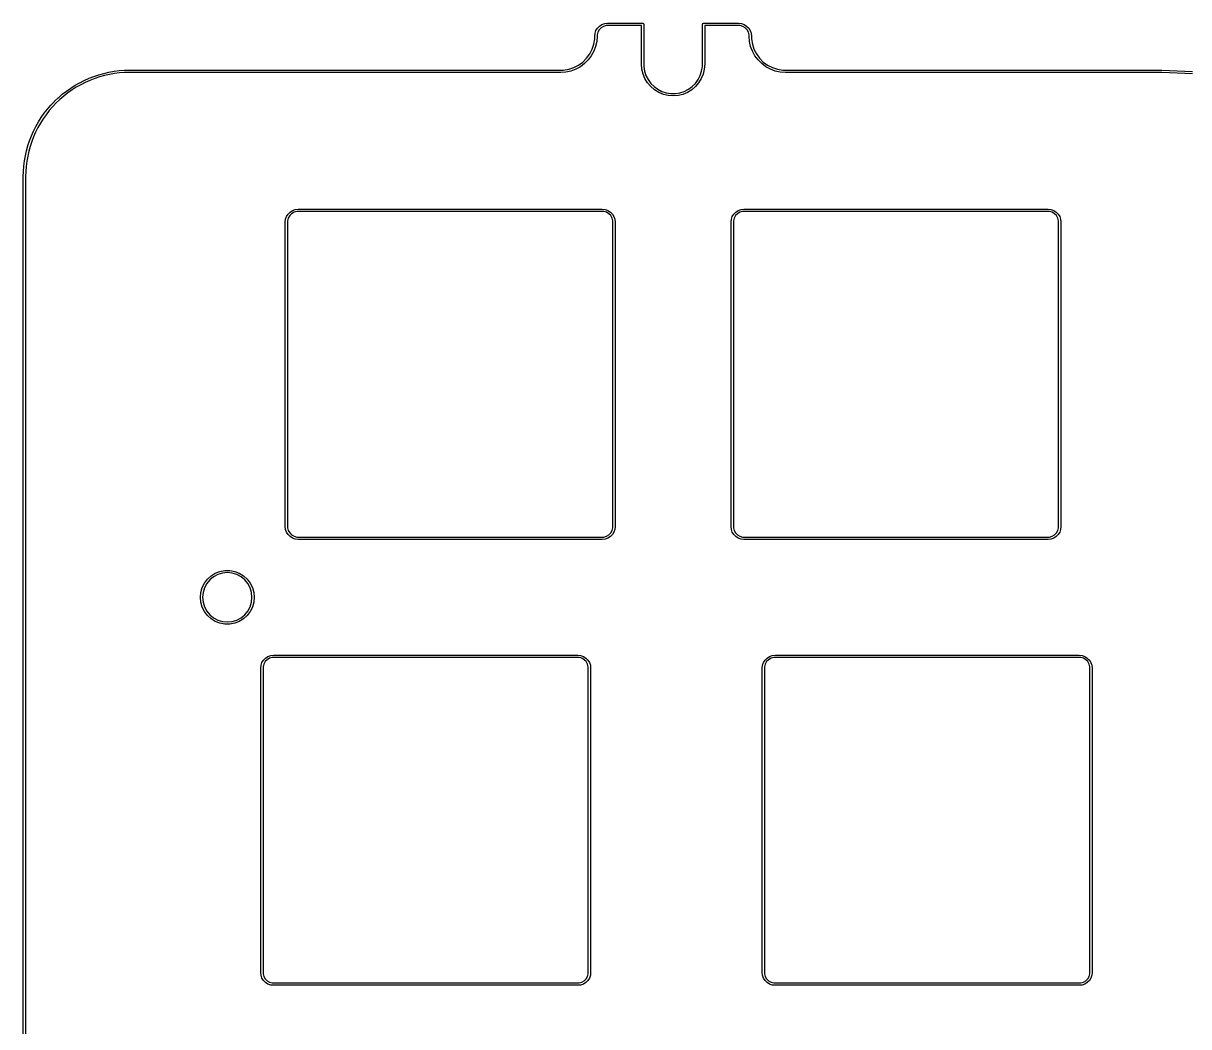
# Model space of a CAD drawing. Extents: x -2 to 284, y -95 to 1.
# Drawn here: x -1.53 to 48.27, y -41.65 to 1.2 of the extents above; entities that cross this region are included whole.
import ezdxf

# ---------------------------------------------------------------- set-up
doc = ezdxf.new("R2010")
doc.units = 0
doc.layers.add('BLACK', color=7, linetype='CONTINUOUS')

msp = doc.modelspace()

# ---------------------------------------------------------------- linework, layer by layer
at = {"layer": 'BLACK', "linetype": 'CONTINUOUS'}
for p, q in [((22.9408, 0.89302), (23.0063, 0.99731)), ((23.0063, 0.99731), (23.0934, 1.0844)), ((23.16, 1.01448), (23.0762, 0.9307)), ((23.0934, 1.0844), (23.1977, 1.14993)), ((23.2626, 1.07373), (23.16, 1.01448)), ((23.1977, 1.14993), (23.3139, 1.19061)), ((23.3771, 1.1044), (23.2626, 1.07373)), ((23.3139, 1.19061), (23.4363, 1.2044)), ((23.4362, 1.1044), (23.3771, 1.1044)), ((23.4363, 1.10438), (23.4362, 1.1044)), ((23.4363, 1.2044), (23.4363, 1.20438)), ((23.4363, 1.20438), (24.9363, 1.20437)), ((24.8863, 1.10437), (23.4363, 1.10438)), ((24.8863, -0.54563), (24.8863, 1.10437)), ((24.9363, 1.20437), (24.9717, 1.18973)), ((24.9717, 1.18973), (24.9863, 1.15437)), ((24.9863, 1.15437), (24.9863, -0.54563)), ((27.4863, 1.15437), (27.5009, 1.18973)), ((27.4863, -0.54563), (27.4863, 1.15437)), ((27.5009, 1.18973), (27.5363, 1.20437)), ((27.5363, 1.20437), (29.0366, 1.20437)), ((29.0366, 1.10437), (27.5863, 1.10437)), ((27.5863, 1.10437), (27.5863, -0.54563)), ((29.0366, 1.20437), (29.159, 1.19058)), ((29.0958, 1.10437), (29.0366, 1.10437)), ((29.2103, 1.07371), (29.0958, 1.10437)), ((29.159, 1.19058), (29.2752, 1.1499)), ((29.3129, 1.01446), (29.2103, 1.07371)), ((29.2752, 1.1499), (29.3795, 1.08438)), ((29.3967, 0.93068), (29.3129, 1.01446)), ((29.3795, 1.08438), (29.4666, 0.99729)), ((29.4666, 0.99729), (29.5321, 0.89301)), ((22.8506, 0.31484), (22.8863, 0.54026)), ((22.8863, 0.65438), (22.9001, 0.77676)), ((22.8863, 0.54026), (22.8863, 0.65438)), ((22.8863, 0.65438), (22.8863, 0.65438)), ((22.9001, 0.77676), (22.9408, 0.89302)), ((22.9863, 0.65437), (22.9705, 0.43379)), ((23.017, 0.82808), (22.9863, 0.71362)), ((22.9863, 0.71362), (22.9863, 0.65438)), ((22.9863, 0.65438), (22.9863, 0.65438)), ((22.9863, 0.65438), (22.9863, 0.65438)), ((22.9863, 0.65438), (22.9863, 0.65437)), ((23.0762, 0.9307), (23.017, 0.82808)), ((29.4559, 0.82807), (29.3967, 0.93068)), ((29.4866, 0.71362), (29.4559, 0.82807)), ((29.4866, 0.65438), (29.4866, 0.71362)), ((29.4866, 0.65437), (29.4866, 0.65438)), ((29.4866, 0.65438), (29.4866, 0.65438)), ((29.4866, 0.65438), (29.4866, 0.65438)), ((29.5024, 0.43378), (29.4866, 0.65437)), ((29.4866, 0.65437), (29.4866, 0.65437)), ((29.5321, 0.89301), (29.5728, 0.77676)), ((29.5728, 0.77676), (29.5866, 0.6545)), ((29.5866, 0.6545), (29.5866, 0.65438)), ((29.5866, 0.65438), (29.5866, 0.65438)), ((29.5866, 0.65438), (29.5866, 0.65437)), ((29.5866, 0.65437), (29.5866, 0.65437)), ((29.5866, 0.65437), (29.5866, 0.65429)), ((29.5866, 0.65429), (29.5866, 0.54026)), ((29.5866, 0.54026), (29.6223, 0.31483)), ((22.6764, -0.10558), (22.7801, 0.09778)), ((22.8462, 0.01049), (22.7402, -0.18361)), ((22.7801, 0.09778), (22.8506, 0.31484)), ((22.9235, 0.21769), (22.8462, 0.01049)), ((22.9705, 0.43379), (22.9235, 0.21769)), ((29.5494, 0.21769), (29.5024, 0.43378)), ((29.6267, 0.01048), (29.5494, 0.21769)), ((29.6223, 0.31483), (29.6928, 0.09777)), ((29.7326, -0.18362), (29.6267, 0.01048)), ((29.6928, 0.09777), (29.7964, -0.10559)), ((22.1963, -0.58576), (22.3809, -0.4516)), ((22.3809, -0.4516), (22.5423, -0.29022)), ((22.6077, -0.36064), (22.4513, -0.51702)), ((22.5423, -0.29022), (22.6764, -0.10558)), ((22.7402, -0.18361), (22.6077, -0.36064)), ((29.8652, -0.36066), (29.7326, -0.18362)), ((29.7964, -0.10559), (29.9306, -0.29024)), ((30.0216, -0.51704), (29.8652, -0.36066)), ((29.9306, -0.29024), (30.092, -0.45162)), ((30.092, -0.45162), (30.2766, -0.58578)), ((1.48582, -1.06167), (1.69434, -0.99267)), ((1.69434, -0.99267), (1.69565, -0.99277)), ((1.69565, -0.99277), (1.69668, -0.99196)), ((1.69668, -0.99196), (1.90856, -0.93316)), ((1.90856, -0.93316), (1.90986, -0.93332)), ((1.90986, -0.93332), (1.91093, -0.93257)), ((1.91093, -0.93257), (2.1258, -0.88412)), ((2.14661, -0.98194), (1.93412, -1.02985)), ((2.1258, -0.88412), (2.12709, -0.88434)), ((2.12709, -0.88434), (2.1282, -0.88364)), ((2.1282, -0.88364), (2.3457, -0.84569)), ((2.36167, -0.94441), (2.14661, -0.98194)), ((2.3457, -0.84569), (2.34698, -0.84597)), ((2.34698, -0.84597), (2.34813, -0.84532)), ((2.34813, -0.84532), (2.56787, -0.81803)), ((2.57899, -0.91742), (2.36167, -0.94441)), ((2.56787, -0.81803), (2.56915, -0.81838)), ((2.56915, -0.81838), (2.57032, -0.81778)), ((2.57032, -0.81778), (2.79195, -0.80129)), ((2.79813, -0.90111), (2.57899, -0.91742)), ((2.79195, -0.80129), (2.79321, -0.80171)), ((2.79321, -0.80171), (2.79442, -0.80117)), ((2.79442, -0.80117), (3.01757, -0.79564)), ((3.01944, -0.89563), (2.79813, -0.90111)), ((3.01757, -0.79564), (3.01819, -0.79588)), ((3.01819, -0.79588), (3.0188, -0.79563)), ((3.0188, -0.79563), (21.4363, -0.79563)), ((21.4363, -0.89563), (3.01944, -0.89563)), ((21.4363, -0.79563), (21.4363, -0.7956)), ((21.4363, -0.7956), (21.5504, -0.7956)), ((21.4364, -0.89559), (21.4363, -0.89563)), ((21.6569, -0.87982), (21.4364, -0.89559)), ((21.5504, -0.7956), (21.7758, -0.7599)), ((21.873, -0.83281), (21.6569, -0.87982)), ((21.7758, -0.7599), (21.9929, -0.68937)), ((22.0802, -0.75553), (21.873, -0.83281)), ((21.9929, -0.68937), (22.1963, -0.58576)), ((22.2743, -0.64955), (22.0802, -0.75553)), ((22.4513, -0.51702), (22.2743, -0.64955)), ((24.9029, -0.75681), (24.8863, -0.54563)), ((24.8863, -0.54563), (24.8863, -0.54563)), ((24.8863, -0.54563), (24.8863, -0.54563)), ((24.9524, -0.9628), (24.9029, -0.75681)), ((25.0334, -1.15851), (24.9524, -0.9628)), ((24.9863, -0.54563), (24.9863, -0.54565)), ((24.9863, -0.54565), (24.9863, -0.644)), ((24.9863, -0.644), (25.0171, -0.83833)), ((25.0171, -0.83833), (25.0779, -1.02545)), ((27.3947, -1.02546), (27.4555, -0.83834)), ((27.5202, -0.9628), (27.4392, -1.15851)), ((27.4555, -0.83834), (27.4863, -0.644)), ((27.4863, -0.644), (27.4863, -0.54563)), ((27.4863, -0.54563), (27.4863, -0.54563)), ((27.4863, -0.54563), (27.4863, -0.54563)), ((27.5697, -0.75681), (27.5202, -0.9628)), ((27.5863, -0.54563), (27.5697, -0.75681)), ((30.1986, -0.64957), (30.0216, -0.51704)), ((30.3927, -0.75555), (30.1986, -0.64957)), ((30.2766, -0.58578), (30.48, -0.68939)), ((30.5999, -0.83284), (30.3927, -0.75555)), ((30.48, -0.68939), (30.6971, -0.75992)), ((30.816, -0.87985), (30.5999, -0.83284)), ((30.6971, -0.75992), (30.9225, -0.79563)), ((31.0366, -0.89563), (30.816, -0.87985)), ((30.9225, -0.79563), (31.0366, -0.79563)), ((31.0366, -0.79563), (46.4679, -0.79563)), ((46.4676, -0.89563), (31.0366, -0.89563)), ((47.1216, -0.90275), (46.4676, -0.89563)), ((46.4679, -0.79563), (46.4682, -0.79574)), ((46.4682, -0.79574), (46.4685, -0.79563)), ((46.4685, -0.79563), (47.1232, -0.80276)), ((47.7746, -0.92413), (47.1216, -0.90275)), ((47.1232, -0.80276), (47.1237, -0.803)), ((47.1237, -0.803), (47.1243, -0.80279)), ((47.1243, -0.80279), (47.7785, -0.8242)), ((48.427, -0.95974), (47.7746, -0.92413)), ((47.7785, -0.8242), (47.779, -0.82444)), ((47.779, -0.82444), (47.7796, -0.82425)), ((47.7796, -0.82425), (48.433, -0.85992)), ((0.49549, -1.55941), (0.68168, -1.44174)), ((0.68168, -1.44174), (0.68298, -1.44151)), ((0.68298, -1.44151), (0.68378, -1.44048)), ((0.68378, -1.44048), (0.87518, -1.33223)), ((0.92334, -1.41988), (0.73407, -1.52692)), ((0.87518, -1.33223), (0.87648, -1.33207)), ((0.87648, -1.33207), (0.87734, -1.33108)), ((0.87734, -1.33108), (1.07357, -1.23242)), ((1.11738, -1.32232), (0.92334, -1.41988)), ((1.07357, -1.23242), (1.07487, -1.23233)), ((1.07487, -1.23233), (1.07578, -1.23138)), ((1.07578, -1.23138), (1.27647, -1.14246)), ((1.31587, -1.23438), (1.11738, -1.32232)), ((1.27647, -1.14246), (1.27778, -1.14242)), ((1.27778, -1.14242), (1.27873, -1.14152)), ((1.27873, -1.14152), (1.48352, -1.06249)), ((1.51839, -1.15622), (1.31587, -1.23438)), ((1.48352, -1.06249), (1.48483, -1.06252)), ((1.48483, -1.06252), (1.48582, -1.06167)), ((1.7246, -1.08799), (1.51839, -1.15622)), ((1.93412, -1.02985), (1.7246, -1.08799)), ((25.1441, -1.33913), (25.0334, -1.15851)), ((25.0779, -1.02545), (25.1672, -1.20076)), ((25.2817, -1.50021), (25.1441, -1.33913)), ((25.1672, -1.20076), (25.2829, -1.35994)), ((25.2829, -1.35994), (25.422, -1.49906)), ((27.0506, -1.49907), (27.1898, -1.35995)), ((27.1898, -1.35995), (27.3054, -1.20077)), ((27.3285, -1.33914), (27.1909, -1.50022)), ((27.3054, -1.20077), (27.3947, -1.02546)), ((27.4392, -1.15851), (27.3285, -1.33914)), ((-0.19764, -2.12743), (-0.03595, -1.97355)), ((-0.03595, -1.97355), (-0.03471, -1.97307)), ((-0.03471, -1.97307), (-0.03411, -1.97189)), ((-0.03411, -1.97189), (0.13426, -1.82684)), ((0.19859, -1.90341), (0.03209, -2.04685)), ((0.13426, -1.82684), (0.13551, -1.82642)), ((0.13551, -1.82642), (0.13617, -1.82527)), ((0.13617, -1.82527), (0.31085, -1.68919)), ((0.37133, -1.76883), (0.19859, -1.90341)), ((0.31085, -1.68919), (0.31212, -1.68884)), ((0.31212, -1.68884), (0.31283, -1.68773)), ((0.31283, -1.68773), (0.49345, -1.56078)), ((0.54996, -1.64328), (0.37133, -1.76883)), ((0.49345, -1.56078), (0.49473, -1.56049)), ((0.49473, -1.56049), (0.49549, -1.55941)), ((0.73407, -1.52692), (0.54996, -1.64328)), ((25.4428, -1.63779), (25.2817, -1.50021)), ((25.422, -1.49906), (25.5812, -1.61471)), ((25.6234, -1.74847), (25.4428, -1.63779)), ((25.5812, -1.61471), (25.7565, -1.70403)), ((25.8191, -1.82954), (25.6234, -1.74847)), ((25.7565, -1.70403), (25.9436, -1.76483)), ((26.0251, -1.87899), (25.8191, -1.82954)), ((25.9436, -1.76483), (26.1379, -1.79561)), ((26.2363, -1.89561), (26.0251, -1.87899)), ((26.1379, -1.79561), (26.2363, -1.79561)), ((26.2363, -1.79561), (26.2363, -1.79561)), ((26.2363, -1.79561), (26.3347, -1.79561)), ((26.4475, -1.879), (26.2363, -1.89561)), ((26.2363, -1.89561), (26.2363, -1.89561)), ((26.2363, -1.89561), (26.2363, -1.89561)), ((26.3347, -1.79561), (26.529, -1.76484)), ((26.6535, -1.82955), (26.4475, -1.879)), ((26.529, -1.76484), (26.7161, -1.70404)), ((26.8492, -1.74848), (26.6535, -1.82955)), ((26.7161, -1.70404), (26.8914, -1.61472)), ((27.0298, -1.6378), (26.8492, -1.74848)), ((26.8914, -1.61472), (27.0506, -1.49907)), ((27.1909, -1.50022), (27.0298, -1.6378)), ((-0.63763, -2.63767), (-0.50155, -2.46299)), ((-0.50155, -2.46299), (-0.5004, -2.46234)), ((-0.5004, -2.46234), (-0.49999, -2.46108)), ((-0.49999, -2.46108), (-0.35493, -2.29271)), ((-0.27997, -2.35891), (-0.42342, -2.52542)), ((-0.35493, -2.29271), (-0.35375, -2.29211)), ((-0.35375, -2.29211), (-0.35327, -2.29087)), ((-0.35327, -2.29087), (-0.19939, -2.12918)), ((-0.12781, -2.19901), (-0.27997, -2.35891)), ((-0.19939, -2.12918), (-0.19818, -2.12864)), ((-0.19818, -2.12864), (-0.19764, -2.12743)), ((0.03209, -2.04685), (-0.12781, -2.19901)), ((-0.88509, -3.00851), (-0.76741, -2.82231)), ((-0.68353, -2.87677), (-0.7999, -3.0609)), ((-0.76741, -2.82231), (-0.76633, -2.82155)), ((-0.76633, -2.82155), (-0.76605, -2.82027)), ((-0.76605, -2.82027), (-0.63909, -2.63965)), ((-0.55799, -2.69816), (-0.68353, -2.87677)), ((-0.63909, -2.63965), (-0.63798, -2.63894)), ((-0.63798, -2.63894), (-0.63763, -2.63767)), ((-0.42342, -2.52542), (-0.55799, -2.69816)), ((-1.18436, -3.6033), (-1.09544, -3.4026)), ((-1.09544, -3.4026), (-1.09449, -3.4017)), ((-1.09449, -3.4017), (-1.0944, -3.40039)), ((-1.0944, -3.40039), (-0.99574, -3.20416)), ((-1.00451, -3.44422), (-1.09244, -3.64269)), ((-0.90695, -3.25018), (-1.00451, -3.44422)), ((-0.99574, -3.20416), (-0.99475, -3.20331)), ((-0.99475, -3.20331), (-0.99459, -3.20201)), ((-0.99459, -3.20201), (-0.88634, -3.01061)), ((-0.7999, -3.0609), (-0.90695, -3.25018)), ((-0.88634, -3.01061), (-0.88531, -3.0098)), ((-0.88531, -3.0098), (-0.88509, -3.00851)), ((-1.33415, -4.02116), (-1.26516, -3.81264)), ((-1.26516, -3.81264), (-1.2643, -3.81165)), ((-1.26434, -3.81034), (-1.1853, -3.60555)), ((-1.2643, -3.81165), (-1.26434, -3.81034)), ((-1.17061, -3.84523), (-1.23883, -4.05142)), ((-1.1853, -3.60555), (-1.1844, -3.6046)), ((-1.1844, -3.6046), (-1.18436, -3.6033)), ((-1.09244, -3.64269), (-1.17061, -3.84523)), ((-1.48114, -4.67252), (-1.44319, -4.45503)), ((-1.44319, -4.45503), (-1.44248, -4.45391)), ((-1.44271, -4.45262), (-1.39426, -4.23775)), ((-1.44248, -4.45391), (-1.44271, -4.45262)), ((-1.39426, -4.23775), (-1.3935, -4.23668)), ((-1.39366, -4.23538), (-1.33486, -4.0235)), ((-1.3935, -4.23668), (-1.39366, -4.23538)), ((-1.34488, -4.47341), (-1.38241, -4.68849)), ((-1.29697, -4.26094), (-1.34488, -4.47341)), ((-1.33486, -4.0235), (-1.33405, -4.02247)), ((-1.33405, -4.02247), (-1.33415, -4.02116)), ((-1.23883, -4.05142), (-1.29697, -4.26094)), ((-1.52553, -5.11878), (-1.50904, -4.89715)), ((-1.50904, -4.89715), (-1.50845, -4.89597)), ((-1.5088, -4.89469), (-1.4815, -4.67495)), ((-1.50845, -4.89597), (-1.5088, -4.89469)), ((-1.4815, -4.67495), (-1.48085, -4.6738)), ((-1.48085, -4.6738), (-1.48114, -4.67252)), ((-1.40941, -4.90581), (-1.42571, -5.12495)), ((-1.38241, -4.68849), (-1.40941, -4.90581)), ((-1.5312, -5.34563), (-1.53094, -5.34501)), ((-1.5312, -58.9125), (-1.5312, -5.34563)), ((-1.53118, -5.34439), (-1.52565, -5.12125)), ((-1.53094, -5.34501), (-1.53118, -5.34439)), ((-1.52565, -5.12125), (-1.52511, -5.12003)), ((-1.52511, -5.12003), (-1.52553, -5.11878)), ((-1.42571, -5.12495), (-1.4312, -5.34622)), ((-1.4312, -5.34622), (-1.4312, -58.9119)), ((9.71578, -7.04897), (9.7813, -6.94469)), ((9.7813, -6.94469), (9.86839, -6.85761)), ((9.935, -6.92752), (9.85122, -7.01131)), ((9.86839, -6.85761), (9.97267, -6.79208)), ((10.0376, -6.86828), (9.935, -6.92752)), ((9.97267, -6.79208), (10.0889, -6.7514)), ((10.1521, -6.8376), (10.0376, -6.86828)), ((10.0889, -6.7514), (10.2113, -6.7376)), ((10.2113, -6.8376), (10.1521, -6.8376)), ((10.2113, -6.7376), (10.2113, -6.7376)), ((10.2113, -6.7376), (10.2113, -6.7376)), ((10.2113, -6.7376), (23.2113, -6.7376)), ((10.2113, -6.7376), (10.2113, -6.7376)), ((23.2113, -6.8376), (10.2113, -6.8376)), ((10.2113, -6.8376), (10.2113, -6.8376)), ((10.2113, -6.8376), (10.2113, -6.8376)), ((23.2113, -6.7376), (23.3337, -6.75139)), ((23.2705, -6.8376), (23.2113, -6.8376)), ((23.385, -6.86827), (23.2705, -6.8376)), ((23.3337, -6.75139), (23.4499, -6.79207)), ((23.4876, -6.92752), (23.385, -6.86827)), ((23.4499, -6.79207), (23.5542, -6.8576)), ((23.5714, -7.0113), (23.4876, -6.92752)), ((23.5542, -6.8576), (23.6413, -6.94469)), ((23.6413, -6.94469), (23.7068, -7.04897)), ((28.7658, -7.04897), (28.8313, -6.94468)), ((28.8313, -6.94468), (28.9184, -6.85759)), ((28.985, -6.92751), (28.9012, -7.0113)), ((28.9184, -6.85759), (29.0227, -6.79207)), ((29.0876, -6.86827), (28.985, -6.92751)), ((29.0227, -6.79207), (29.1389, -6.75139)), ((29.2021, -6.8376), (29.0876, -6.86827)), ((29.1389, -6.75139), (29.2613, -6.7376)), ((29.2613, -6.8376), (29.2021, -6.8376)), ((29.2613, -6.73761), (42.2613, -6.7376)), ((29.2613, -6.7376), (29.2613, -6.73761)), ((42.2613, -6.8376), (29.2613, -6.83761)), ((29.2613, -6.83761), (29.2613, -6.8376)), ((42.2613, -6.7376), (42.3837, -6.75139)), ((42.3205, -6.8376), (42.2613, -6.8376)), ((42.435, -6.86827), (42.3205, -6.8376)), ((42.3837, -6.75139), (42.4999, -6.79207)), ((42.5376, -6.92751), (42.435, -6.86827)), ((42.4999, -6.79207), (42.6042, -6.8576)), ((42.6214, -7.0113), (42.5376, -6.92751)), ((42.6042, -6.8576), (42.6913, -6.94469)), ((42.6913, -6.94469), (42.7568, -7.04897)), ((9.6613, -7.2876), (9.6751, -7.16522)), ((9.6613, -7.28761), (9.6613, -7.2876)), ((9.6613, -7.2876), (9.6613, -7.2876)), ((9.6613, -20.2876), (9.6613, -7.28761)), ((9.6751, -7.16522), (9.71578, -7.04897)), ((9.76131, -7.22836), (9.7613, -7.2876)), ((9.7613, -7.2876), (9.7613, -7.28761)), ((9.7613, -7.28761), (9.7613, -20.2876)), ((9.79198, -7.11392), (9.76131, -7.22836)), ((9.85122, -7.01131), (9.79198, -7.11392)), ((23.6306, -7.11391), (23.5714, -7.0113)), ((23.6613, -7.22836), (23.6306, -7.11391)), ((23.6613, -7.2876), (23.6613, -7.22836)), ((23.6613, -20.2876), (23.6613, -7.2876)), ((23.6613, -7.2876), (23.6613, -7.2876)), ((23.7068, -7.04897), (23.7475, -7.16522)), ((23.7475, -7.16522), (23.7613, -7.28758)), ((23.7613, -7.28758), (23.7613, -7.2876)), ((23.7613, -7.2876), (23.7613, -20.2876)), ((28.7113, -7.2876), (28.7251, -7.16522)), ((28.7113, -7.28761), (28.7113, -7.2876)), ((28.7113, -20.2876), (28.7113, -7.28761)), ((28.7251, -7.16522), (28.7658, -7.04897)), ((28.842, -7.11391), (28.8113, -7.22836)), ((28.8113, -7.22836), (28.8113, -7.2876)), ((28.8113, -7.2876), (28.8113, -7.28761)), ((28.8113, -7.28761), (28.8113, -20.2876)), ((28.9012, -7.0113), (28.842, -7.11391)), ((42.6806, -7.11391), (42.6214, -7.0113)), ((42.7113, -7.22836), (42.6806, -7.11391)), ((42.7113, -7.2876), (42.7113, -7.22836)), ((42.7113, -7.28761), (42.7113, -7.2876)), ((42.7113, -20.2876), (42.7113, -7.28761)), ((42.7568, -7.04897), (42.7975, -7.16522)), ((42.7975, -7.16522), (42.8113, -7.28759)), ((42.8113, -7.28759), (42.8113, -7.28761)), ((42.8113, -7.28761), (42.8113, -20.2876)), ((9.67508, -20.41), (9.66129, -20.2876)), ((9.66129, -20.2876), (9.6613, -20.2876)), ((9.6613, -20.2876), (9.6613, -20.2876)), ((9.71576, -20.5262), (9.67508, -20.41)), ((9.7613, -20.2876), (9.76129, -20.2876)), ((9.76129, -20.2876), (9.76129, -20.3468)), ((9.76129, -20.3468), (9.79196, -20.4613)), ((23.6306, -20.4613), (23.6613, -20.3468)), ((23.6613, -20.3468), (23.6613, -20.2876)), ((23.6613, -20.2876), (23.6613, -20.2876)), ((23.7475, -20.41), (23.7068, -20.5262)), ((23.7613, -20.2876), (23.7475, -20.41)), ((23.7613, -20.2876), (23.7613, -20.2876)), ((28.7251, -20.41), (28.7113, -20.2876)), ((28.7113, -20.2876), (28.7113, -20.2876)), ((28.7658, -20.5262), (28.7251, -20.41)), ((28.8113, -20.2876), (28.8113, -20.2876)), ((28.8113, -20.2876), (28.8113, -20.3468)), ((28.8113, -20.3468), (28.842, -20.4613)), ((42.6806, -20.4613), (42.7113, -20.3468)), ((42.7113, -20.3468), (42.7113, -20.2876)), ((42.7113, -20.2876), (42.7113, -20.2876)), ((42.7975, -20.41), (42.7568, -20.5262)), ((42.8113, -20.2876), (42.7975, -20.41)), ((42.8113, -20.2876), (42.8113, -20.2876)), ((9.78129, -20.6305), (9.71576, -20.5262)), ((9.86838, -20.7176), (9.78129, -20.6305)), ((9.79196, -20.4613), (9.85121, -20.5639)), ((9.85121, -20.5639), (9.93499, -20.6477)), ((9.97266, -20.7831), (9.86838, -20.7176)), ((9.93499, -20.6477), (10.0376, -20.7069)), ((10.0889, -20.8238), (9.97266, -20.7831)), ((10.0376, -20.7069), (10.1521, -20.7376)), ((10.2113, -20.8376), (10.0889, -20.8238)), ((10.1521, -20.7376), (10.2113, -20.7376)), ((10.2113, -20.7376), (23.2113, -20.7376)), ((23.2113, -20.8376), (10.2113, -20.8376)), ((23.2113, -20.7376), (23.2113, -20.7376)), ((23.2113, -20.7376), (23.2705, -20.7376)), ((23.3337, -20.8238), (23.2113, -20.8376)), ((23.2113, -20.8376), (23.2113, -20.8376)), ((23.2705, -20.7376), (23.385, -20.7069)), ((23.4499, -20.7831), (23.3337, -20.8238)), ((23.385, -20.7069), (23.4876, -20.6477)), ((23.5542, -20.7176), (23.4499, -20.7831)), ((23.4876, -20.6477), (23.5714, -20.5639)), ((23.6413, -20.6305), (23.5542, -20.7176)), ((23.5714, -20.5639), (23.6306, -20.4613)), ((23.7068, -20.5262), (23.6413, -20.6305)), ((28.8313, -20.6305), (28.7658, -20.5262)), ((28.9184, -20.7176), (28.8313, -20.6305)), ((28.842, -20.4613), (28.9012, -20.5639)), ((28.9012, -20.5639), (28.985, -20.6477)), ((29.0227, -20.7831), (28.9184, -20.7176)), ((28.985, -20.6477), (29.0876, -20.7069)), ((29.1389, -20.8238), (29.0227, -20.7831)), ((29.0876, -20.7069), (29.2021, -20.7376)), ((29.2613, -20.8376), (29.1389, -20.8238)), ((29.2021, -20.7376), (29.2613, -20.7376)), ((29.2613, -20.7376), (42.2613, -20.7376)), ((42.2613, -20.8376), (29.2613, -20.8376)), ((42.2613, -20.7376), (42.2613, -20.7376)), ((42.2613, -20.7376), (42.3205, -20.7376)), ((42.3837, -20.8238), (42.2613, -20.8376)), ((42.2613, -20.8376), (42.2613, -20.8376)), ((42.3205, -20.7376), (42.435, -20.7069)), ((42.4999, -20.7831), (42.3837, -20.8238)), ((42.435, -20.7069), (42.5376, -20.6477)), ((42.6042, -20.7176), (42.4999, -20.7831)), ((42.5376, -20.6477), (42.6214, -20.5639)), ((42.6913, -20.6305), (42.6042, -20.7176)), ((42.6214, -20.5639), (42.6806, -20.4613)), ((42.7568, -20.5262), (42.6913, -20.6305)), ((6.33644, -22.5379), (6.49327, -22.3949)), ((6.49327, -22.3949), (6.6737, -22.2832)), ((6.78254, -22.3378), (6.60013, -22.4353)), ((6.6737, -22.2832), (6.87159, -22.2065)), ((6.98046, -22.2778), (6.78254, -22.3378)), ((6.87159, -22.2065), (7.08019, -22.1675)), ((7.1863, -22.2575), (6.98046, -22.2778)), ((7.08019, -22.1675), (7.29241, -22.1675)), ((7.39214, -22.2778), (7.1863, -22.2575)), ((7.29241, -22.1675), (7.50101, -22.2065)), ((7.59006, -22.3378), (7.39214, -22.2778)), ((7.50101, -22.2065), (7.6989, -22.2832)), ((7.77247, -22.4353), (7.59006, -22.3378)), ((7.6989, -22.2832), (7.87933, -22.3949)), ((7.87933, -22.3949), (8.03616, -22.5379)), ((6.05588, -23.1013), (6.11396, -22.8972)), ((6.11396, -22.8972), (6.20855, -22.7072)), ((6.20855, -22.7072), (6.33644, -22.5379)), ((6.30903, -22.7264), (6.21153, -22.9088)), ((6.44024, -22.5665), (6.30903, -22.7264)), ((6.60013, -22.4353), (6.44024, -22.5665)), ((7.93235, -22.5665), (7.77247, -22.4353)), ((8.06357, -22.7264), (7.93235, -22.5665)), ((8.03616, -22.5379), (8.16405, -22.7072)), ((8.16107, -22.9088), (8.06357, -22.7264)), ((8.16405, -22.7072), (8.25864, -22.8972)), ((8.25864, -22.8972), (8.31672, -23.1013)), ((6.0363, -23.3126), (6.05588, -23.1013)), ((6.05588, -23.5239), (6.0363, -23.3126)), ((6.15149, -23.1068), (6.13122, -23.3126)), ((6.13122, -23.3126), (6.15149, -23.5184)), ((6.21153, -22.9088), (6.15149, -23.1068)), ((8.22111, -23.1068), (8.16107, -22.9088)), ((8.24138, -23.3126), (8.22111, -23.1068)), ((8.22111, -23.5184), (8.24138, -23.3126)), ((8.31672, -23.1013), (8.3363, -23.3126)), ((8.3363, -23.3126), (8.31672, -23.5239)), ((6.11396, -23.728), (6.05588, -23.5239)), ((6.20855, -23.918), (6.11396, -23.728)), ((6.15149, -23.5184), (6.21153, -23.7164)), ((6.21153, -23.7164), (6.30903, -23.8988)), ((6.30903, -23.8988), (6.44024, -24.0587)), ((7.93235, -24.0587), (8.06357, -23.8988)), ((8.06357, -23.8988), (8.16107, -23.7164)), ((8.16107, -23.7164), (8.22111, -23.5184)), ((8.25864, -23.728), (8.16405, -23.918)), ((8.31672, -23.5239), (8.25864, -23.728)), ((6.33644, -24.0874), (6.20855, -23.918)), ((6.49327, -24.2303), (6.33644, -24.0874)), ((6.44024, -24.0587), (6.60013, -24.1899)), ((6.6737, -24.342), (6.49327, -24.2303)), ((6.60013, -24.1899), (6.78254, -24.2874)), ((6.87159, -24.4187), (6.6737, -24.342)), ((6.78254, -24.2874), (6.98046, -24.3474)), ((6.98046, -24.3474), (7.1863, -24.3677)), ((7.1863, -24.3677), (7.39214, -24.3474)), ((7.39214, -24.3474), (7.59006, -24.2874)), ((7.6989, -24.342), (7.50101, -24.4187)), ((7.59006, -24.2874), (7.77247, -24.1899)), ((7.87933, -24.2303), (7.6989, -24.342)), ((7.77247, -24.1899), (7.93235, -24.0587)), ((8.03616, -24.0874), (7.87933, -24.2303)), ((8.16405, -23.918), (8.03616, -24.0874)), ((7.08019, -24.4577), (6.87159, -24.4187)), ((7.29241, -24.4577), (7.08019, -24.4577)), ((7.50101, -24.4187), (7.29241, -24.4577)), ((8.82062, -25.9076), (8.92491, -25.8421)), ((8.92491, -25.8421), (9.04116, -25.8014)), ((9.1043, -25.8876), (8.98985, -25.9183)), ((9.04116, -25.8014), (9.16355, -25.7876)), ((9.16353, -25.8876), (9.1043, -25.8876)), ((9.16354, -25.8876), (9.16353, -25.8876)), ((9.16355, -25.8876), (9.16354, -25.8876)), ((9.16354, -25.8876), (9.16354, -25.8876)), ((9.16355, -25.7876), (22.1635, -25.7876)), ((9.16355, -25.7876), (9.16355, -25.7876)), ((22.1636, -25.8876), (9.16355, -25.8876)), ((9.16355, -25.8876), (9.16355, -25.8876)), ((22.1635, -25.7876), (22.1635, -25.7876)), ((22.1635, -25.7876), (22.1636, -25.7876)), ((22.1636, -25.7876), (22.1636, -25.7876)), ((22.1636, -25.7876), (22.2859, -25.8014)), ((22.2228, -25.8876), (22.1636, -25.8876)), ((22.1636, -25.8876), (22.1636, -25.8876)), ((22.1636, -25.8876), (22.1636, -25.8876)), ((22.3373, -25.9183), (22.2228, -25.8876)), ((22.2859, -25.8014), (22.4022, -25.8421)), ((22.4022, -25.8421), (22.5065, -25.9076)), ((30.2519, -25.9076), (30.3562, -25.8421)), ((30.3562, -25.8421), (30.4724, -25.8014)), ((30.5356, -25.8876), (30.4211, -25.9183)), ((30.4724, -25.8014), (30.5948, -25.7876)), ((30.5948, -25.8876), (30.5356, -25.8876)), ((30.5948, -25.7876), (43.5948, -25.7876)), ((30.5948, -25.7876), (30.5948, -25.7876)), ((43.5948, -25.8876), (30.5948, -25.8876)), ((30.5948, -25.8876), (30.5948, -25.8876)), ((43.5948, -25.7876), (43.7172, -25.8014)), ((43.654, -25.8876), (43.5948, -25.8876)), ((43.7685, -25.9183), (43.654, -25.8876)), ((43.7172, -25.8014), (43.8334, -25.8421)), ((43.8334, -25.8421), (43.9377, -25.9076)), ((8.61355, -26.3376), (8.62733, -26.2152)), ((8.61355, -39.3376), (8.61355, -26.3376)), ((8.61355, -26.3376), (8.61355, -26.3376)), ((8.62733, -26.2152), (8.668, -26.099)), ((8.668, -26.099), (8.73353, -25.9947)), ((8.7442, -26.1639), (8.71354, -26.2784)), ((8.71354, -26.2784), (8.71355, -26.3376)), ((8.71355, -26.3376), (8.71355, -26.3376)), ((8.71355, -26.3376), (8.71355, -26.3376)), ((8.71355, -26.3376), (8.71355, -39.3376)), ((8.73353, -25.9947), (8.82062, -25.9076)), ((8.80345, -26.0613), (8.7442, -26.1639)), ((8.88723, -25.9775), (8.80345, -26.0613)), ((8.98985, -25.9183), (8.88723, -25.9775)), ((22.4399, -25.9775), (22.3373, -25.9183)), ((22.5237, -26.0613), (22.4399, -25.9775)), ((22.5065, -25.9076), (22.5936, -25.9947)), ((22.5829, -26.1639), (22.5237, -26.0613)), ((22.6136, -26.2784), (22.5829, -26.1639)), ((22.5936, -25.9947), (22.6591, -26.099)), ((22.6135, -39.3376), (22.6136, -26.3376)), ((22.6136, -26.3375), (22.6136, -26.2784)), ((22.6136, -26.3376), (22.6136, -26.3375)), ((22.6591, -26.099), (22.6998, -26.2152)), ((22.6998, -26.2152), (22.7136, -26.3376)), ((22.7136, -26.3376), (22.7135, -39.3376)), ((22.7136, -26.3376), (22.7136, -26.3376)), ((30.0448, -26.3376), (30.0586, -26.2152)), ((30.0448, -39.3376), (30.0448, -26.3376)), ((30.0448, -26.3376), (30.0448, -26.3376)), ((30.0586, -26.2152), (30.0993, -26.099)), ((30.0993, -26.099), (30.1648, -25.9947)), ((30.1755, -26.1639), (30.1448, -26.2784)), ((30.1448, -26.2784), (30.1448, -26.3376)), ((30.1448, -26.3376), (30.1448, -26.3376)), ((30.1448, -26.3376), (30.1448, -39.3376)), ((30.1648, -25.9947), (30.2519, -25.9076)), ((30.2347, -26.0613), (30.1755, -26.1639)), ((30.3185, -25.9775), (30.2347, -26.0613)), ((30.4211, -25.9183), (30.3185, -25.9775)), ((43.8711, -25.9775), (43.7685, -25.9183)), ((43.9549, -26.0613), (43.8711, -25.9775)), ((43.9377, -25.9076), (44.0248, -25.9947)), ((44.0141, -26.1639), (43.9549, -26.0613)), ((44.0448, -26.2784), (44.0141, -26.1639)), ((44.0248, -25.9947), (44.0903, -26.099)), ((44.0448, -26.3376), (44.0448, -26.2784)), ((44.0448, -39.3376), (44.0448, -26.3376)), ((44.0448, -26.3376), (44.0448, -26.3376)), ((44.0448, -26.3376), (44.0448, -26.3376)), ((44.0903, -26.099), (44.131, -26.2152)), ((44.131, -26.2152), (44.1448, -26.3376)), ((44.1448, -26.3376), (44.1448, -26.3376)), ((44.1448, -26.3376), (44.1448, -39.3376)), ((8.61361, -39.3378), (8.61355, -39.3376)), ((8.62738, -39.46), (8.61361, -39.3378)), ((8.71355, -39.3376), (8.71359, -39.3376)), ((8.71359, -39.3376), (8.71359, -39.3968)), ((22.6135, -39.3969), (22.6135, -39.3376)), ((22.6135, -39.3376), (22.6135, -39.3376)), ((22.7135, -39.3376), (22.6998, -39.46)), ((22.7135, -39.3376), (22.7135, -39.3376)), ((30.0586, -39.46), (30.0448, -39.3376)), ((30.0448, -39.3376), (30.0448, -39.3376)), ((30.0448, -39.3376), (30.0448, -39.3376)), ((30.1448, -39.3376), (30.1448, -39.3376)), ((30.1448, -39.3376), (30.1448, -39.3968)), ((44.0448, -39.3968), (44.0448, -39.3376)), ((44.0448, -39.3376), (44.0448, -39.3376)), ((44.1448, -39.3376), (44.131, -39.46)), ((44.1448, -39.3376), (44.1448, -39.3376)), ((8.66806, -39.5762), (8.62738, -39.46)), ((8.73358, -39.6805), (8.66806, -39.5762)), ((8.71359, -39.3968), (8.74426, -39.5113)), ((8.82066, -39.7676), (8.73358, -39.6805)), ((8.74426, -39.5113), (8.8035, -39.6139)), ((8.8035, -39.6139), (8.88727, -39.6977)), ((8.92493, -39.8331), (8.82066, -39.7676)), ((8.88727, -39.6977), (8.98987, -39.7569)), ((9.04117, -39.8738), (8.92493, -39.8331)), ((8.98987, -39.7569), (9.10432, -39.7876)), ((9.10432, -39.7876), (9.16356, -39.7876)), ((9.16356, -39.7876), (22.1636, -39.7876)), ((22.1636, -39.7876), (22.1637, -39.7876)), ((22.1637, -39.7876), (22.2228, -39.7876)), ((22.2228, -39.7876), (22.3372, -39.757)), ((22.4022, -39.8332), (22.2859, -39.8738)), ((22.3372, -39.757), (22.4399, -39.6977)), ((22.5065, -39.7676), (22.4022, -39.8332)), ((22.4399, -39.6977), (22.5236, -39.6139)), ((22.5936, -39.6805), (22.5065, -39.7676)), ((22.5236, -39.6139), (22.5829, -39.5113)), ((22.5829, -39.5113), (22.6135, -39.3969)), ((22.6591, -39.5762), (22.5936, -39.6805)), ((22.6998, -39.46), (22.6591, -39.5762)), ((30.0993, -39.5762), (30.0586, -39.46)), ((30.1648, -39.6805), (30.0993, -39.5762)), ((30.1448, -39.3968), (30.1755, -39.5113)), ((30.2519, -39.7676), (30.1648, -39.6805)), ((30.1755, -39.5113), (30.2347, -39.6139)), ((30.2347, -39.6139), (30.3185, -39.6977)), ((30.3562, -39.8331), (30.2519, -39.7676)), ((30.3185, -39.6977), (30.4211, -39.7569)), ((30.4724, -39.8738), (30.3562, -39.8331)), ((30.4211, -39.7569), (30.5356, -39.7876)), ((30.5356, -39.7876), (30.5948, -39.7876)), ((30.5948, -39.7876), (43.5948, -39.7876)), ((43.5948, -39.7876), (43.5948, -39.7876)), ((43.5948, -39.7876), (43.654, -39.7876)), ((43.654, -39.7876), (43.7685, -39.7569)), ((43.8334, -39.8331), (43.7172, -39.8738)), ((43.7685, -39.7569), (43.8711, -39.6977)), ((43.9377, -39.7676), (43.8334, -39.8331)), ((43.8711, -39.6977), (43.9549, -39.6139)), ((44.0248, -39.6805), (43.9377, -39.7676)), ((43.9549, -39.6139), (44.0141, -39.5113)), ((44.0141, -39.5113), (44.0448, -39.3968)), ((44.0903, -39.5762), (44.0248, -39.6805)), ((44.131, -39.46), (44.0903, -39.5762)), ((9.16355, -39.8876), (9.04117, -39.8738)), ((22.1636, -39.8876), (9.16355, -39.8876)), ((9.16355, -39.8876), (9.16355, -39.8876)), ((9.16355, -39.8876), (9.16355, -39.8876)), ((22.2859, -39.8738), (22.1636, -39.8876)), ((22.1636, -39.8876), (22.1636, -39.8876)), ((22.1636, -39.8876), (22.1636, -39.8876)), ((22.1636, -39.8876), (22.1636, -39.8876)), ((30.5948, -39.8876), (30.4724, -39.8738)), ((43.5948, -39.8876), (30.5948, -39.8876)), ((43.7172, -39.8738), (43.5948, -39.8876)), ((43.5948, -39.8876), (43.5948, -39.8876))]:
    msp.add_line(p, q, dxfattribs=at)

doc.saveas('drawing.dxf')
